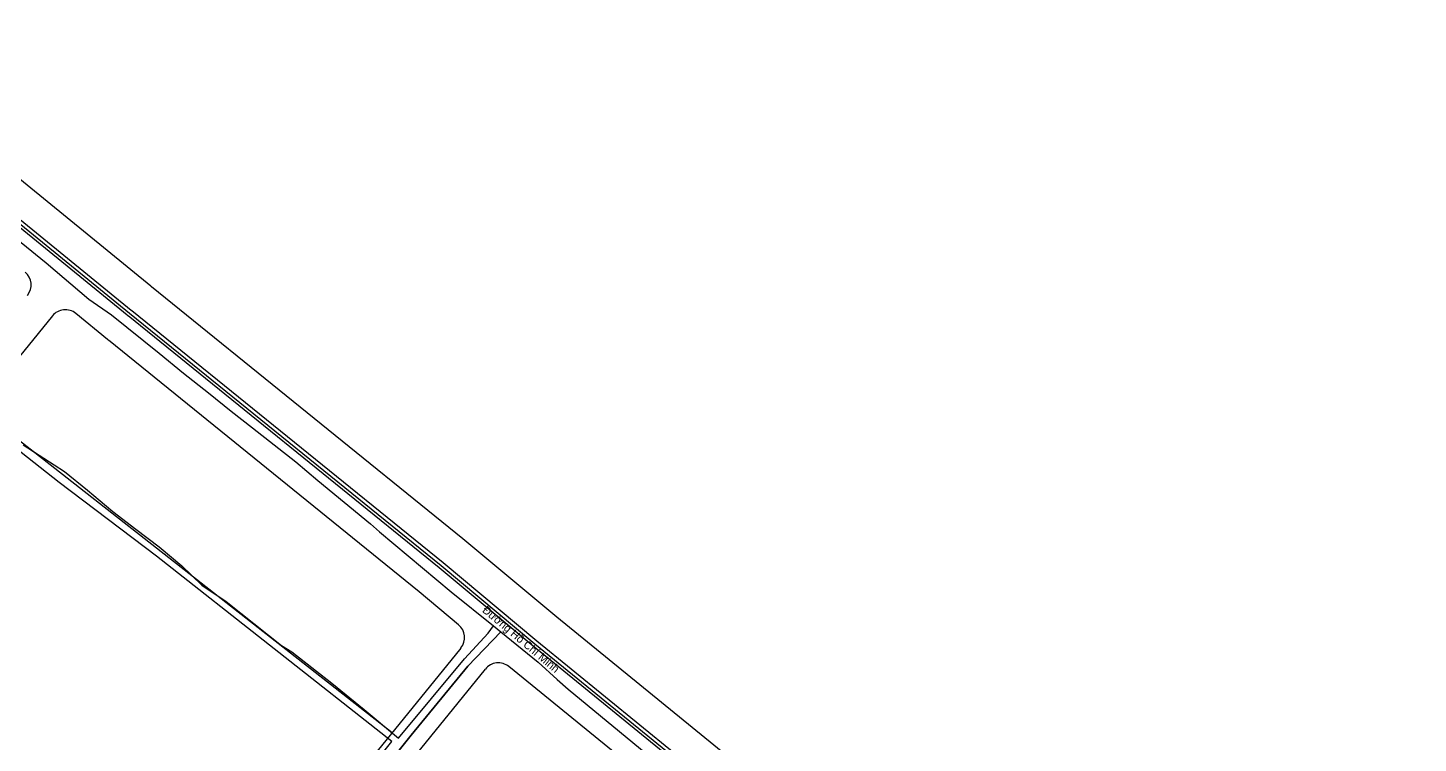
# Model space of a CAD drawing. Extents: x 548357 to 553331, y 1835329 to 1842351.
# Drawn here: x 550972 to 551641, y 1840708 to 1841052 of the extents above; entities that cross this region are included whole.
import ezdxf

# ---------------------------------------------------------------- set-up
doc = ezdxf.new("R2010")
doc.units = 0
for name, color, linetype in [('Level 10', 7, 'Continuous'), ('Level 30', 7, 'Continuous'), ('Level 5', 7, 'Continuous')]:
    doc.layers.add(name, color=color, linetype=linetype)

msp = doc.modelspace()

# ---------------------------------------------------------------- linework, layer by layer
at = {"layer": 'Level 10'}
msp.add_line((551196.14, 1840764.7), (551199.67, 1840761.8), dxfattribs=at)
for points in [[(550868.57, 1841039.41), (551021.2, 1840915.07), (551170.99, 1840793.79), (551216.15, 1840756.13), (551331.64, 1840662.06), (551402.82, 1840602.97), (551491.07, 1840533.55), (551570.46, 1840470.14), (551648.24, 1840409.17), (551688.16, 1840378.44), (551725.37, 1840347.81), (551873.45, 1840232.8), (551906.1, 1840206), (551957.49, 1840165.72), (551960.26, 1840163.44)], [(550949.96, 1840964.42), (550981.13, 1840939.26), (551001.64, 1840921.71), (551012.47, 1840914.27), (551035.47, 1840895.74), (551047.06, 1840886.25), (551059.2, 1840876.69), (551070.04, 1840867.86), (551080.35, 1840859.84), (551101.11, 1840843.49), (551111.74, 1840834.56), (551136.98, 1840813.84), (551141.38, 1840809.91), (551175.88, 1840781.12), (551196.14, 1840764.7)], [(550943.93, 1840702.64), (550991.04, 1840671.03), (551029.23, 1840643.58), (551048.32, 1840628.34), (551055.7, 1840627.6), (551066.36, 1840620.26), (551070.06, 1840620.92), (551075.12, 1840624.78), (551082.94, 1840632.98), (551115.09, 1840668.55), (551131.5, 1840689.35), (551147.38, 1840709.18), (551034.17, 1840798.22), (550987.34, 1840833.57), (550914.85, 1840890.69)], [(551147.38, 1840709.18), (551034.17, 1840798.22), (550987.34, 1840833.57), (550914.85, 1840890.69)], [(550970.06, 1840851.81), (550989.95, 1840838.88), (551001.02, 1840829.97), (551013.12, 1840819.73), (551024.17, 1840811.14), (551035.48, 1840802.7), (551046.29, 1840793.54), (551055.92, 1840784.27), (551067.59, 1840776.42), (551094.31, 1840755.24), (551099.25, 1840752.22), (551118.46, 1840737.14), (551134.02, 1840724.49), (551150.52, 1840710.82), (551182.23, 1840748.93), (551193.67, 1840761.17), (551196.14, 1840764.7)], [(550970.06, 1840851.81), (550989.95, 1840838.88), (551001.02, 1840829.97), (551013.12, 1840819.73), (551024.17, 1840811.14), (551035.48, 1840802.7), (551046.29, 1840793.54), (551055.92, 1840784.27), (551067.59, 1840776.42), (551094.31, 1840755.24), (551099.25, 1840752.22), (551118.46, 1840737.14), (551134.02, 1840724.49), (551150.52, 1840710.82), (551182.23, 1840748.93), (551193.67, 1840761.17), (551196.14, 1840764.7)], [(551196.14, 1840764.7), (551199.67, 1840761.8), (551183.8, 1840745.41), (551156.6, 1840712.23), (551117, 1840662.7)], [(551440.36, 1840347.03), (551447.22, 1840371.4), (551454.04, 1840387.99), (551465.82, 1840401.65), (551459.1, 1840413.38), (551440.43, 1840423.43), (551354.44, 1840490.14), (551296.12, 1840532.21), (551117, 1840662.7), (551156.6, 1840712.23), (551183.8, 1840745.41), (551199.67, 1840761.8)], [(551199.67, 1840761.8), (551217.6, 1840747.23), (551226.77, 1840738.9), (551232.13, 1840734.28), (551272.31, 1840701.17), (551417.84, 1840582.88), (551457.17, 1840552.03), (551483.82, 1840531.31), (551495.21, 1840521.83), (551507.95, 1840511.03), (551537.18, 1840488.37), (551544.83, 1840481.9), (551561.72, 1840468.55), (551568.13, 1840463.69), (551579.32, 1840455.76), (551612.89, 1840429.11)], [(550943.93, 1840702.64), (550991.04, 1840671.03), (551029.23, 1840643.58), (551048.32, 1840628.34), (551055.7, 1840627.6), (551066.36, 1840620.26), (551070.06, 1840620.92), (551075.12, 1840624.78), (551082.94, 1840632.98), (551115.09, 1840668.55), (551131.5, 1840689.35), (551147.38, 1840709.18)]]:
    msp.add_lwpolyline(points, dxfattribs=at)
at = {"layer": 'Level 30'}
for points in [[(551010.42, 1840945.13), (550879.04, 1841052.16)], [(550999.05, 1840931.18), (550867.62, 1841038.25)], [(551000.95, 1840933.5), (550869.52, 1841040.57)], [(551031.44, 1840928.01), (551010.42, 1840945.13)], [(551020.07, 1840914.06), (550999.05, 1840931.18)], [(551021.96, 1840916.38), (551000.95, 1840933.5)], [(551181.47, 1840806.54), (551031.77, 1840927.74)], [(550984.04, 1840913.73), (550865.36, 1840767.64)], [(551010.59, 1840902.43), (550995.3, 1840914.89)], [(551170.04, 1840792.63), (551020.44, 1840913.75)], [(551171.94, 1840794.95), (551022.33, 1840916.09)], [(551160.51, 1840781.04), (551011, 1840902.1)], [(551147.44, 1840713.37), (550948.06, 1840869.43)], [(551226.64, 1840768.86), (551181.47, 1840806.54)], [(551217.1, 1840757.29), (551171.94, 1840794.95)], [(551215.2, 1840754.97), (551170.04, 1840792.63)], [(551179.43, 1840765.27), (551160.51, 1840781.04)], [(551342.12, 1840674.8), (551226.64, 1840768.86)], [(551180.51, 1840754.08), (551061.85, 1840608.01)], [(551330.69, 1840660.9), (551215.2, 1840754.97)], [(551332.59, 1840663.22), (551217.1, 1840757.29)], [(551192.27, 1840743.97), (551073.88, 1840598.24)], [(551321.16, 1840649.32), (551203.53, 1840745.13)]]:
    msp.add_lwpolyline(points, dxfattribs=at)
for centre, radius, start, end in [((550965.83, 1840928.58), 8, 320.90998, 50.83187), ((551122.07, 1841039.27), 143.5, 230.83296, 231.00405), ((550990.25, 1840908.68), 8, 50.83296, 140.90998), ((551122.07, 1841039.27), 161.5, 230.83296, 231.00405), ((551122.07, 1841039.27), 158.5, 230.83296, 231.00405), ((551122.07, 1841039.27), 176.5, 230.83296, 231.00405), ((551174.3, 1840759.13), 8, 320.90998, 50.17447), ((551198.48, 1840738.93), 8, 50.83617, 140.90998)]:
    msp.add_arc(centre, radius, start, end, dxfattribs=at)

# ---------------------------------------------------------------- texts
at = {"layer": 'Level 5'}
msp.add_text('Đường Hồ Chí Minh', height=3.848, rotation=319.86842, dxfattribs=at).set_placement((551190.5, 1840771.7))

doc.saveas('drawing.dxf')
